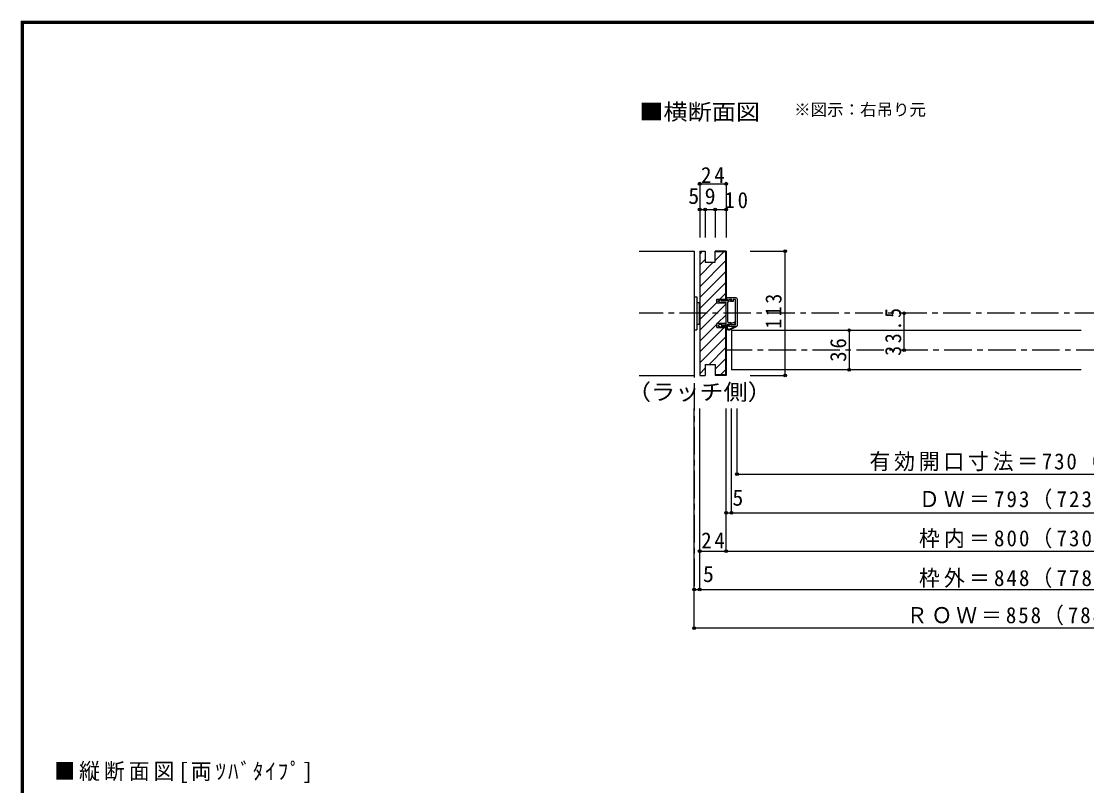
# Model space of a CAD drawing. Units: millimetres at full size, sheet at 1:5; details may follow other scales. Extents: x -973 to 977, y -718 to 696.
# Drawn here: x -973 to -3, y 0 to 696 of the extents above; entities that cross this region are included whole.
import ezdxf
from ezdxf.enums import TextEntityAlignment as Align

# ---------------------------------------------------------------- set-up
doc = ezdxf.new("R2010")
doc.units = ezdxf.units.MM
doc.header["$LTSCALE"] = 5
doc.header["$PDMODE"] = 32
doc.header["$PDSIZE"] = 2.5
doc.linetypes.add('CHAIN1', pattern=[8, 5, -1, 1, -1])
doc.linetypes.add('DASHED1', pattern=[1.8, 1.2, -0.6])
for name, color, linetype in [('0-1_通り芯', 4, 'DASHED1'), ('0-3_仕上げ', 7, 'Continuous'), ('0-4_枠', 3, 'Continuous'), ('0-6_扉', 6, 'Continuous'), ('0-7_金物', 7, 'Continuous'), ('0-8_戸当', 7, 'Continuous'), ('0-A_文字', 3, 'Continuous'), ('0-B_寸法', 7, 'Continuous'), ('0-C_ハッチ', 4, 'Continuous'), ('F-1_枠', 6, 'Continuous')]:
    doc.layers.add(name, color=color, linetype=linetype)
doc.styles.add('ＭＳ ゴシック', font='')
doc.styles.get('ＭＳ ゴシック').set_extended_font_data('MS Gothic')

msp = doc.modelspace()

# ---------------------------------------------------------------- linework, layer by layer
at = {"layer": '0-1_通り芯', "linetype": 'CHAIN1'}
for p, q in [((-360.7, 486.5), (-360.7, 178.5)), ((411.006, 430), (-410.7, 430)), ((332.006, 396.5), (-331.7, 396.5))]:
    msp.add_line(p, q, dxfattribs=at)
at = {"layer": '0-3_仕上げ'}
for p, q in [((-410.7, 486.5), (-360.7, 486.5)), ((-360.7, 486.5), (-360.7, 373.5)), ((-410.7, 373.5), (-360.7, 373.5))]:
    msp.add_line(p, q, dxfattribs=at)
at = {"layer": '0-4_枠'}
for p, q in [((-355.7, 486.5), (-350.7, 486.5)), ((-355.7, 486.5), (-355.7, 373.5)), ((-350.7, 486.5), (-350.7, 476.5)), ((-341.7, 476.5), (-341.7, 486.5)), ((-331.7, 486.5), (-341.7, 486.5)), ((-332.2, 486), (-341.7, 486)), ((-332.2, 486), (-332.2, 442.979)), ((-331.7, 486.5), (-331.7, 442.979)), ((-350.7, 476.5), (-341.7, 476.5)), ((-340.2, 442.979), (-331.7, 442.979)), ((-340.2, 439.279), (-340.2, 442.979)), ((-331.7, 439.279), (-340.2, 439.279)), ((-331.7, 420.679), (-331.7, 439.279)), ((-331.7, 420.679), (-340.2, 420.679)), ((-340.2, 416.979), (-340.2, 420.679)), ((-340.2, 416.979), (-331.7, 416.979)), ((-332.2, 416.979), (-332.2, 374)), ((-331.7, 416.979), (-331.7, 373.5)), ((-350.7, 383.5), (-350.7, 373.5)), ((-350.7, 383.5), (-341.7, 383.5)), ((-341.7, 383.5), (-341.7, 373.5)), ((-355.7, 373.5), (-350.7, 373.5)), ((-332.2, 374), (-341.7, 374)), ((-331.7, 373.5), (-341.7, 373.5))]:
    msp.add_line(p, q, dxfattribs=at)
at = {"layer": '0-6_扉'}
for p, q in [((-8.347, 414.5), (-326.7, 414.5)), ((-326.7, 414.5), (-326.7, 378.5)), ((-8.347, 378.5), (-326.7, 378.5))]:
    msp.add_line(p, q, dxfattribs=at)
at = {"layer": '0-7_金物'}
for p, q in [((-360.7, 445), (-360.7, 415)), ((-360.7, 445), (-358.2, 445)), ((-358.2, 445), (-358.2, 415)), ((-358.2, 440), (-356.2, 440)), ((-356.2, 440), (-356.2, 420)), ((-356.2, 439), (-355.7, 439)), ((-358.2, 420), (-356.2, 420)), ((-356.2, 421), (-355.7, 421)), ((-360.7, 415), (-358.2, 415))]:
    msp.add_line(p, q, dxfattribs=at)
at = {"layer": '0-8_戸当'}
for p, q in [((-339.2, 441.079), (-336.2, 442.979)), ((-336.2, 439.579), (-339.2, 441.079)), ((-336.2, 441.829), (-336.2, 442.979)), ((-331.7, 441.829), (-336.2, 441.829)), ((-336.2, 440.329), (-331.7, 440.329)), ((-336.2, 439.579), (-336.2, 440.329)), ((-331.7, 442.079), (-329.2, 442.079)), ((-331.7, 441.829), (-331.7, 442.079)), ((-331.7, 419.629), (-331.7, 440.329)), ((-331.599, 443.604), (-329.699, 442.154)), ((-322.7, 444.129), (-331.4, 444.129)), ((-330.2, 422.129), (-330.2, 440.379)), ((-329.7, 440.879), (-329.2, 440.879)), ((-329.2, 442.379), (-329.2, 442.629)), ((-326.5, 442.629), (-329.2, 442.629)), ((-329.2, 442.329), (-329.2, 442.079)), ((-328.814, 442.616), (-327.096, 442.143)), ((-328.366, 441.328), (-327.505, 441.015)), ((-326.5, 440.629), (-326.5, 442.629)), ((-325.3, 440.629), (-326.5, 440.629)), ((-325.3, 442.629), (-325.3, 440.629)), ((-323.2, 442.629), (-325.3, 442.629)), ((-323.2, 419.629), (-323.2, 442.629)), ((-321.7, 443.129), (-321.7, 418.629)), ((-336.2, 418.129), (-336.2, 416.979)), ((-331, 418.129), (-336.2, 418.129)), ((-331, 416.629), (-331, 418.129)), ((-330.3, 416.629), (-330.3, 419.129)), ((-329.7, 421.629), (-327.74, 421.629)), ((-329.2, 418.829), (-327.997, 420.081)), ((-329.2, 418.129), (-329.2, 418.829)), ((-322.2, 418.129), (-329.2, 418.129)), ((-328.709, 415.645), (-323.761, 418.129)), ((-328.395, 415.019), (-322.2, 418.129)), ((-327.2, 419.679), (-327.2, 419.629)), ((-323.2, 419.629), (-327.2, 419.629)), ((-326.732, 421.079), (-324.109, 421.897)), ((-326.183, 419.784), (-323.692, 420.561))]:
    msp.add_line(p, q, dxfattribs=at)
for points in [[(-336.2, 420.379), (-339.2, 418.879), (-336.2, 416.979)], [(-336.2, 420.379), (-336.2, 419.629), (-331.7, 419.629)], [(-331, 418.129), (-331, 419.129), (-330.2, 419.129), (-330.2, 420.229), (-327.863, 420.229)]]:
    msp.add_lwpolyline(points, dxfattribs=at)
for centre, radius, start, end in [((-331.4, 443.829), 0.3, 90, 228.65222), ((-329.7, 440.379), 0.5, 90, 180), ((-329.5, 442.379), 0.3, 228.65222, 360), ((-328.9, 442.329), 0.3, 73.20997, 180), ((-329.2, 441.879), 1, 270, 326.52262), ((-327.3, 441.579), 0.6, 246.66235, 0), ((-327.3, 441.579), 0.6, 0, 73.20997), ((-322.7, 443.129), 1, 0, 90), ((-329.7, 422.129), 0.5, 180, 270), ((-327.7, 419.679), 0.5, 0, 126.38479), ((-327.863, 419.429), 0.8, 48.59038, 90), ((-327.74, 420.429), 1.2, 32.78874, 90), ((-326.54, 420.929), 1.2, 228.59038, 287.32983), ((-323.9, 421.229), 0.7, 287.32983, 107.32983), ((-322.2, 418.629), 0.5, 270, 0), ((-329.2, 416.629), 1.8, 180, 296.57515), ((-329.2, 416.629), 1.1, 180, 296.57515)]:
    msp.add_arc(centre, radius, start, end, dxfattribs=at)
at = {"layer": '0-B_寸法', "color": 4}
for p, q in [((-355.7, 548.003), (-355.7, 498.961)), ((-355.7, 524.479), (-331.7, 524.479)), ((-350.7, 524.479), (-350.7, 498.961)), ((-341.7, 524.479), (-341.7, 498.961)), ((-309.84, 486.5), (-277.931, 486.5)), ((-277.931, 373.5), (-277.931, 486.5)), ((-169.579, 396.5), (-169.579, 430)), ((-219.579, 414.5), (-219.579, 378.5)), ((-309.84, 373.5), (-277.931, 373.5)), ((-360.7, 143.5), (-360.7, 343.5)), ((-355.7, 178.5), (-355.7, 343.5)), ((-331.7, 213.5), (-331.7, 343.5)), ((-326.7, 248.5), (-326.7, 343.5)), ((-321.7, 283.5), (-321.7, 343.5)), ((-321.7, 283.5), (272.012, 283.5)), ((-331.7, 248.5), (332.006, 248.5)), ((-355.7, 213.5), (356.006, 213.5)), ((-360.7, 178.5), (361.006, 178.5)), ((361.006, 143.5), (-360.7, 143.5))]:
    msp.add_line(p, q, dxfattribs=at)
msp.add_lwpolyline([(-355.7, 548.003), (-331.7, 548.003), (-331.7, 498.961)], dxfattribs=at)
at = {"layer": '0-B_寸法'}
for p in [(-355.7, 548.003), (-331.7, 548.003), (-355.7, 524.479), (-350.7, 524.479), (-341.7, 524.479), (-331.7, 524.479), (-277.931, 486.5), (-169.579, 430), (-219.579, 414.5), (-169.579, 396.5), (-219.579, 378.5), (-277.931, 373.5), (-321.7, 283.5), (-331.7, 248.5), (-326.7, 248.5), (-355.7, 213.5), (-331.7, 213.5), (-360.7, 178.5), (-355.7, 178.5), (-360.7, 143.5)]:
    msp.add_point(p, dxfattribs=at)
at = {"layer": '0-C_ハッチ'}
for p, q in [((-355.7, 483.898), (-353.098, 486.5)), ((-341.7, 478.099), (-333.799, 486)), ((-355.7, 473.998), (-350.7, 478.998)), ((-355.7, 454.199), (-332.2, 477.699)), ((-355.7, 464.099), (-343.299, 476.5)), ((-355.7, 444.3), (-332.2, 467.8)), ((-355.7, 434.4), (-332.2, 457.9)), ((-337.222, 442.979), (-332.2, 448.001)), ((-355.7, 424.501), (-340.2, 440.001)), ((-355.7, 414.601), (-331.7, 438.601)), ((-339.723, 420.679), (-331.7, 428.702)), ((-355.7, 404.702), (-340.2, 420.202)), ((-355.7, 394.802), (-333.523, 416.979)), ((-355.7, 384.903), (-332.2, 408.403)), ((-347.204, 383.5), (-332.2, 398.503)), ((-341.7, 379.104), (-332.2, 388.604)), ((-355.7, 375.003), (-350.7, 380.003)), ((-336.905, 374), (-332.2, 378.704))]:
    msp.add_line(p, q, dxfattribs=at)
at = {"layer": 'F-1_枠'}
for p, q in [((-973.347, 695.833), (-973.347, -700.833)), ((-973.347, 695.833), (976.653, 695.833)), ((-973.347, 695), (976.653, 695)), ((-973.347, 694.167), (976.653, 694.167)), ((-972.514, 695.833), (-972.514, -700.833)), ((-971.68, 695.833), (-971.68, -700.833))]:
    msp.add_line(p, q, dxfattribs=at)

# ---------------------------------------------------------------- texts
at = {"layer": '0-A_文字', "color": 7, "style": 'ＭＳ ゴシック', "width": 1.1}
for s, p in [('■横断面図', (-410.7, 601.667)), ('（ラッチ側）', (-421.95, 346.695))]:
    msp.add_text(s, height=14.66, dxfattribs=at).set_placement(p, align=Align.BOTTOM_LEFT)
at = {"layer": '0-A_文字', "color": 7, "style": 'ＭＳ ゴシック'}
msp.add_text('※図示：右吊り元', height=11, dxfattribs=at).set_placement((-269.715, 606.667), align=Align.BOTTOM_LEFT)
at = {"layer": '0-A_文字', "color": 7, "insert": (-943.333, 2.5), "char_height": 14.66, "attachment_point": 7, "style": 'ＭＳ ゴシック'}
msp.add_mtext('\\T1.19;\\W0.95;■縦断面図[両ﾂﾊﾞﾀｲﾌﾟ]', dxfattribs=at)
at = {"layer": '0-B_寸法', "style": 'ＭＳ ゴシック'}
for s, p in [('5', (-366.097, 525.207)), ('9', (-351.2, 524.88)), ('5', (-325.95, 250.5)), ('5', (-352.75, 181))]:
    msp.add_text(s, height=14.66, dxfattribs=at).set_placement(p, align=Align.BOTTOM_LEFT)
at = {"layer": '0-B_寸法', "char_height": 14.66, "attachment_point": 7, "style": 'ＭＳ ゴシック'}
for s, insert in [('\\T1.27;\\W0.95;24', (-354.469, 548.584)), ('\\T1.27;\\W0.95;10', (-333.221, 525.535)), ('\\T1.18;\\W0.95;有効開口寸法＝730（660）<640>［617］', (-201.097, 286)), ('\\T1.2;\\W0.95;ＤＷ＝793（723）<703>［680］', (-156.097, 251.653)), ('\\T1.2;\\W0.95;枠内＝800（730）<710>［687］', (-156.097, 216)), ('\\T1.27;\\W0.95;24', (-354.325, 216)), ('\\T1.2;\\W0.95;枠外＝848（778）<758>［735］', (-156.097, 179.806)), ('\\T1.19;\\W0.95;ＲＯＷ＝858（788）<768>［745］', (-167.347, 146))]:
    msp.add_mtext(s, dxfattribs=dict(at, insert=insert))
at = {"layer": '0-B_寸法', "char_height": 14.66, "attachment_point": 7, "rotation": 90, "style": 'ＭＳ ゴシック'}
for s, insert in [('\\T1.27;\\W0.9;113', (-281.008, 416.023)), ('\\T1.28;\\W0.9;33.5', (-172.079, 391.375)), ('\\T1.27;\\W0.95;36', (-222.079, 385.875))]:
    msp.add_mtext(s, dxfattribs=dict(at, insert=insert))

doc.saveas('drawing.dxf')
